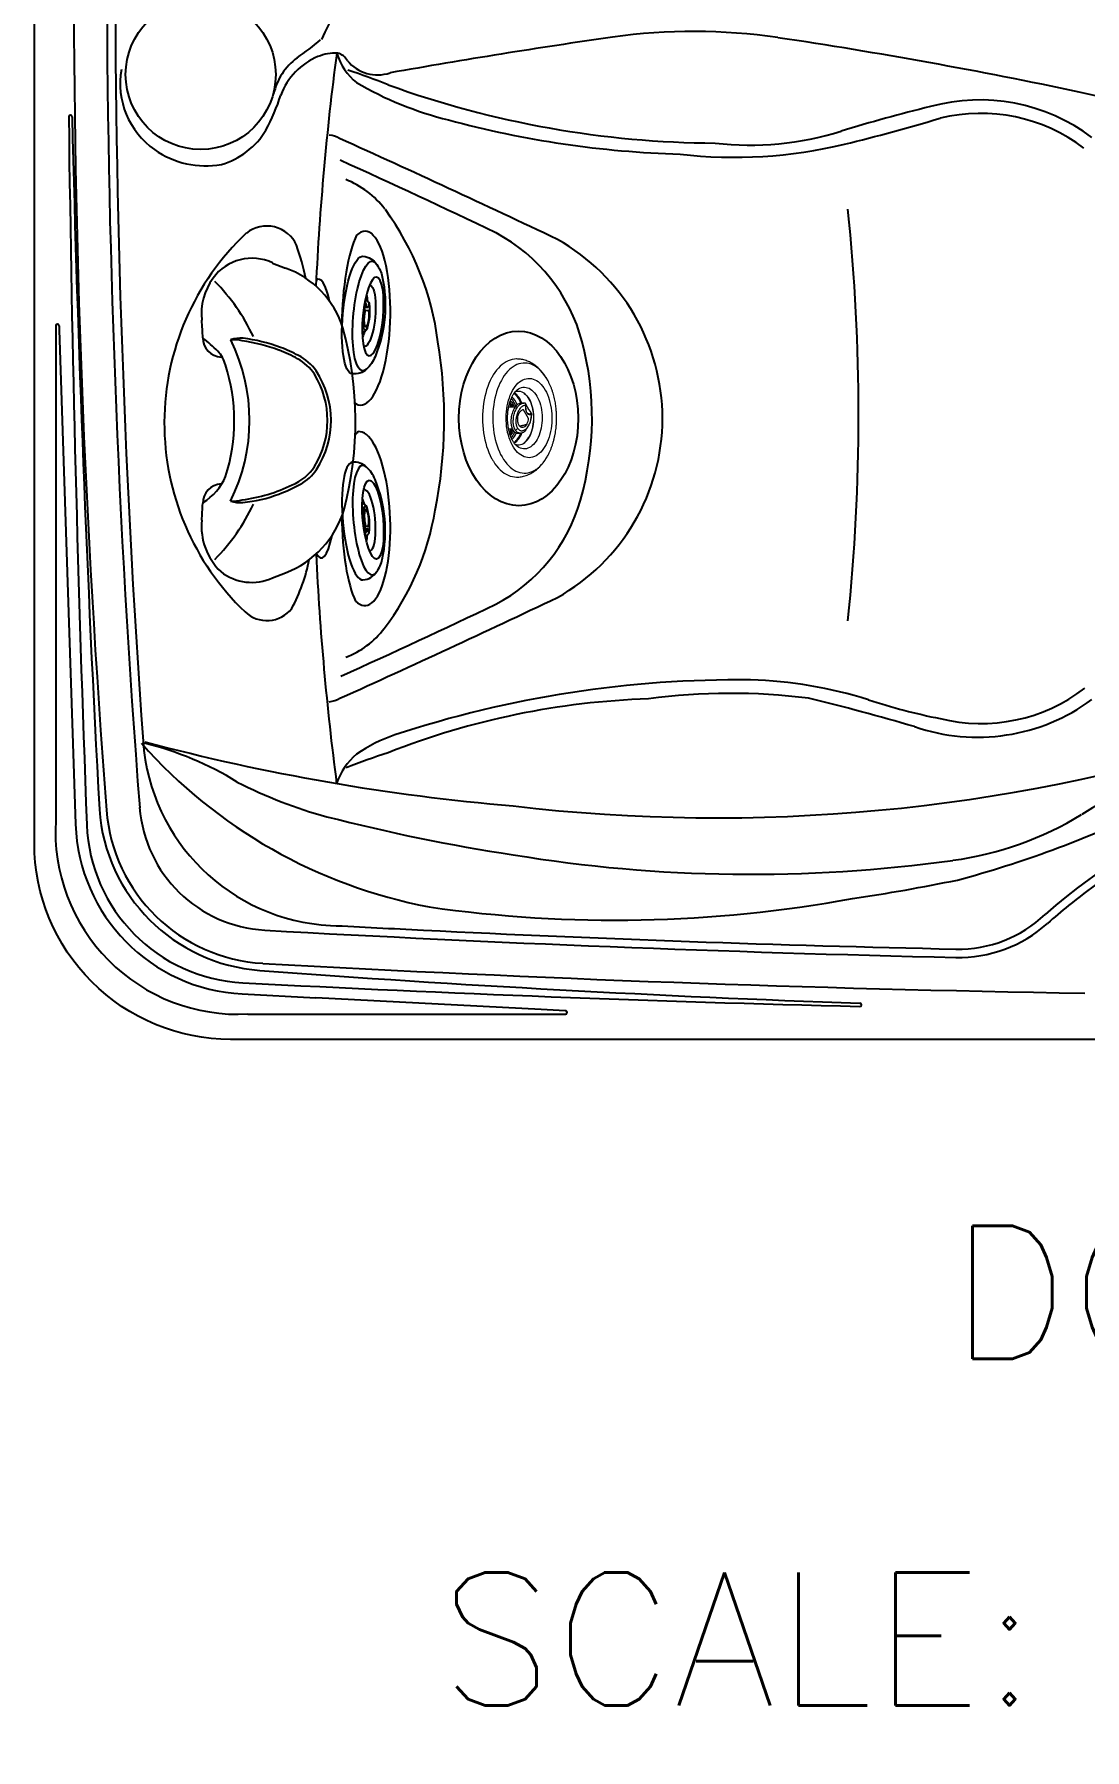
# Model space of a CAD drawing. Header units: inches. Extents: x 2 to 87, y 0 to 129.
# Drawn here: x 2.3 to 33.9, y -0.3 to 51.4 of the extents above; entities that cross this region are included whole.
import ezdxf
from ezdxf.enums import TextEntityAlignment as Align

# ---------------------------------------------------------------- set-up
doc = ezdxf.new("R2010")
doc.units = ezdxf.units.IN
doc.header["$MEASUREMENT"] = 0
doc.layers.add('1', color=4, linetype='Continuous')
doc.layers.add('DIM', color=3, linetype='Continuous')
doc.styles.add('SIMPLEX', font='simplex')
doc.styles.get("Standard").update_dxf_attribs({"font": 'simplex.shx'})

# ---------------------------------------------------------------- blocks, each defined once
blk = doc.blocks.new('M-JET')
at = {"layer": '1', "color": 3}
blk.add_line((0.668, -0.17), (0.763, -0.17), dxfattribs=at)
at = {"layer": '1'}
for centre, radius, start, end in [((0.461, 1.242), 0.535, 41.3143, 91.3774), ((0.05, 0.881), 1.082, 17.2792, 41.3143), ((-2.8, -0.006), 4.066, 342.7208, 17.2792), ((0.163, -0.927), 0.963, 318.6467, 342.7208), ((0.462, -1.247), 0.53, 268.5325, 323.2496)]:
    blk.add_arc(centre, radius, start, end, dxfattribs=at)
at = {"layer": '1', "color": 3}
for centre, radius, start, end in [((-1.573, 0), 2.301, 12.4325, 15.2703), ((-1.552, 0), 2.301, 12.1115, 16.428), ((2.329, -0.004), 1.701, 167.0391, 191.8275), ((0.642, 0.408), 0.0922, 55.7767, 95.7567), ((0.761, 0.357), 0.0925, 123.2223, 167.0391), ((0.61, 0.353), 0.156, 5.3241, 57.7182), ((0.716, 0.424), 0.0119, 56.7777, 123.2223), ((0.621, 0.328), 0.147, 6.6466, 46.2048), ((-0.445, 0.069), 1.231, 348.805, 7.1498), ((-1.051, -0.003), 1.854, 348.4837, 11.5163), ((0.499, -0.319), 0.172, 319.9043, 349.042), ((0.138, 0.453), 1.058, 297.9845, 303.5019), ((-1.573, 0), 2.301, 345.0348, 348.6312), ((-1.552, 0), 2.301, 343.7972, 349.0063), ((1.155, -0.446), 0.497, 157.638, 169.042), ((0.713, -0.264), 0.0187, 13.7894, 157.638), ((0.659, -0.335), 0.113, 303.5019, 340.0963), ((-6.16, -1.951), 7.096, 12.9229, 13.7894)]:
    blk.add_arc(centre, radius, start, end, dxfattribs=at)
at = {"layer": '1'}
blk.add_ellipse((0.448, 0), major_axis=(0, -1.776), ratio=0.252144, start_param=3.141593, end_param=6.282607, dxfattribs=at)
at = {"layer": '1', "color": 3}
for centre, major_axis, ratio, start_param, end_param in [((0.747, 0.001), (0, 1.655), 0.257517, 6.007199, 9.756158), ((0.731, 0), (0, 0.927), 0.267619, 3.108708, 6.351347), ((0.725, 0.014), (0, 0.313), 0.222056, 5.440613, 8.481483)]:
    blk.add_ellipse(centre, major_axis=major_axis, ratio=ratio, start_param=start_param, end_param=end_param, dxfattribs=at)
blk.add_ellipse((0.91, 0), major_axis=(-0.005, 1.191), ratio=0.255327, dxfattribs=at)
blk = doc.blocks.new('HHPILLOW')
at = {"layer": '1', "color": 4, "linetype": 'Continuous'}
for p, q in [((-2.494, 4.753), (-2.106, 4.601)), ((-2.494, -4.721), (-2.105, -4.568))]:
    blk.add_line(p, q, dxfattribs=at)
for centre, radius, start, end in [((-3.119, 3.46), 1.437, 64.1987, 144.2452), ((-2.776, 3.213), 1.86, 144.2452, 185.5943), ((-3.046, 1.973), 2.791, 17.2128, 70.3086), ((-10.994, 2.408), 6.398, 0.8252, 5.5943), ((-10.492, 0), 10.492, 345.3048, 15.4736), ((-4.011, 2.508), 0.586, 180.8252, 266.9137), ((-7.36, -1.092), 4.531, 44.7353, 52.3377), ((-4.763, 1.481), 0.874, 13.5856, 44.7353), ((-3.671, 1.428), 1.017, 75.1386, 94.7227), ((-4.23, -3.123), 5.594, 69.8472, 81.5495), ((-3.656, -1.561), 3.93, 60.8599, 69.8472), ((-9.079, 0.003), 5.433, 342.0198, 18.0525), ((-2.482, 0.546), 1.517, 34.445, 60.8599), ((-3.535, 0.016), 2.691, 328.9514, 31.0644), ((-2.512, -0.493), 1.555, 293.0024, 325.5708), ((-4.003, -2.481), 0.592, 93.7208, 179.9264), ((-5.477, -1.003), 1.703, 301.6981, 336.9534), ((-4.133, 2.742), 5.171, 278.0716, 295.5287), ((-80.292, 1.855), 75.821, 356.33867, 356.72241), ((-3.709, -1.15), 1.264, 267.6769, 283.819), ((-2.737, -3.166), 1.897, 174.5895, 226.1127), ((-3.153, -1.833), 2.929, 290.9659, 343.5656), ((-3.119, -3.349), 1.508, 231.7423, 294.5088)]:
    blk.add_arc(centre, radius, start, end, dxfattribs=at)
at = {"layer": '1', "color": 3, "linetype": 'Continuous'}
for centre, radius, start, end in [((-8.344, 0.09), 5.811, 24.9174, 44.9484), ((-8.621, 0.019), 5.435, 333.4141, 26.4613), ((-3.452, 1.377), 1.112, 86.4894, 105.933), ((-3.922, -2.198), 4.716, 69.3638, 83.4488), ((-3.755, -1.817), 4.3, 61.6983, 69.6641), ((-2.409, 0.629), 1.509, 35.7694, 62.6585), ((-3.453, 0.015), 2.717, 327.0779, 33.3886), ((-2.257, -0.759), 1.292, 297.8633, 327.0779), ((-3.752, 1.839), 4.289, 289.7147, 299.2887), ((-8.354, -0.051), 5.824, 315.0702, 335.0709), ((-3.475, -1.533), 0.925, 252.0318, 275.4073), ((-3.771, 1.593), 4.065, 275.4073, 291.1401)]:
    blk.add_arc(centre, radius, start, end, dxfattribs=at)
blk = doc.blocks.new('RJET')
at = {"layer": '1', "color": 3, "linetype": 'Continuous', "lineweight": 15}
for p, q in [((0.406, -0.828), (0.433, -0.811)), ((0.426, -0.839), (0.459, -0.818)), ((-0.848, -1.042), (-0.847, -1.04)), ((-0.009, -1.383), (0.25, -1.233))]:
    blk.add_line(p, q, dxfattribs=at)
at = {"layer": '1', "linetype": 'Continuous', "lineweight": 15, "flags": 128}
for points in [[(1.212, -0.275), (1.128, -0.233), (1.04, -0.194), (0.948, -0.158), (0.852, -0.126), (0.753, -0.097), (0.651, -0.071), (0.547, -0.05), (0.44, -0.032), (0.331, -0.018), (0.222, -0.008), (0.111, -0.002), (0, 0), (-0.111, -0.002), (-0.222, -0.008), (-0.331, -0.018), (-0.44, -0.032), (-0.547, -0.05), (-0.651, -0.071), (-0.753, -0.097), (-0.852, -0.126), (-0.948, -0.158), (-1.04, -0.194), (-1.128, -0.233), (-1.212, -0.276)], [(-1.3, -0.327), (-1.373, -0.375), (-1.441, -0.426), (-1.503, -0.479), (-1.559, -0.534), (-1.61, -0.592), (-1.654, -0.651), (-1.691, -0.711), (-1.722, -0.773), (-1.746, -0.835), (-1.763, -0.899), (-1.773, -0.962), (-1.777, -1.026)], [(1.778, -1.026), (1.778, -1.026), (1.775, -0.962), (1.764, -0.898), (1.747, -0.835), (1.723, -0.772), (1.692, -0.71), (1.654, -0.65), (1.61, -0.591), (1.56, -0.534), (1.504, -0.479), (1.442, -0.425), (1.374, -0.375), (1.3, -0.326)]]:
    blk.add_lwpolyline(points, dxfattribs=at)
at = {"layer": '1', "color": 3, "linetype": 'Continuous', "lineweight": 15, "flags": 128}
for points in [[(1.172, -1.942), (1.244, -1.897), (1.312, -1.85), (1.374, -1.8), (1.431, -1.748), (1.481, -1.694), (1.526, -1.638), (1.564, -1.581), (1.596, -1.523), (1.621, -1.463), (1.64, -1.403), (1.652, -1.342), (1.657, -1.281), (1.655, -1.219), (1.646, -1.158), (1.631, -1.098), (1.609, -1.038), (1.581, -0.979), (1.546, -0.921), (1.504, -0.864), (1.457, -0.81), (1.403, -0.757), (1.344, -0.706), (1.279, -0.657), (1.209, -0.611), (1.134, -0.568), (1.054, -0.527), (0.97, -0.49), (0.882, -0.456), (0.79, -0.425), (0.695, -0.397), (0.597, -0.373), (0.497, -0.353), (0.395, -0.337), (0.291, -0.324), (0.186, -0.315), (0.08, -0.31), (-0.026, -0.309), (-0.132, -0.312), (-0.238, -0.319), (-0.342, -0.33), (-0.445, -0.344), (-0.547, -0.363), (-0.646, -0.385), (-0.742, -0.411), (-0.835, -0.44), (-0.925, -0.472), (-1.011, -0.508), (-1.093, -0.547), (-1.171, -0.589), (-1.243, -0.634), (-1.311, -0.681), (-1.373, -0.731), (-1.429, -0.783), (-1.48, -0.837), (-1.525, -0.892), (-1.563, -0.95), (-1.595, -1.008), (-1.62, -1.068), (-1.639, -1.128), (-1.65, -1.189), (-1.656, -1.25), (-1.654, -1.311), (-1.645, -1.372), (-1.63, -1.433), (-1.608, -1.493), (-1.579, -1.552), (-1.544, -1.61), (-1.503, -1.666), (-1.455, -1.721), (-1.402, -1.774), (-1.342, -1.825), (-1.278, -1.874), (-1.207, -1.92), (-1.171, -1.941)], [(0.844, -1.886), (0.777, -1.921), (0.707, -1.954), (0.632, -1.983), (0.554, -2.009), (0.472, -2.031), (0.388, -2.05), (0.302, -2.065), (0.214, -2.077), (0.125, -2.084), (0.034, -2.087), (-0.056, -2.087), (-0.146, -2.082), (-0.235, -2.074), (-0.322, -2.062), (-0.408, -2.046), (-0.492, -2.026), (-0.573, -2.003), (-0.65, -1.976), (-0.724, -1.946), (-0.793, -1.913), (-0.858, -1.877), (-0.918, -1.838), (-0.973, -1.796), (-1.022, -1.753), (-1.066, -1.707), (-1.103, -1.66), (-1.134, -1.611), (-1.158, -1.561), (-1.176, -1.509), (-1.187, -1.458), (-1.192, -1.406), (-1.189, -1.354), (-1.18, -1.302), (-1.164, -1.251), (-1.141, -1.2), (-1.111, -1.151), (-1.076, -1.103), (-1.034, -1.057), (-0.986, -1.013), (-0.933, -0.971), (-0.874, -0.931), (-0.81, -0.894), (-0.742, -0.86), (-0.669, -0.83), (-0.592, -0.802), (-0.512, -0.778), (-0.43, -0.757), (-0.344, -0.74), (-0.257, -0.727), (-0.168, -0.718), (-0.078, -0.712), (0.012, -0.711), (0.102, -0.713), (0.191, -0.72), (0.28, -0.73), (0.367, -0.744), (0.452, -0.762), (0.534, -0.784), (0.613, -0.809), (0.688, -0.837), (0.76, -0.869), (0.827, -0.903), (0.89, -0.941), (0.948, -0.981), (1, -1.024), (1.046, -1.068), (1.086, -1.115), (1.12, -1.163), (1.148, -1.213), (1.169, -1.263), (1.184, -1.315), (1.191, -1.367), (1.192, -1.419), (1.186, -1.471), (1.174, -1.522), (1.154, -1.573), (1.128, -1.623), (1.096, -1.672), (1.057, -1.719), (1.012, -1.764), (0.961, -1.807), (0.905, -1.848), (0.844, -1.886)], [(-0.779, -0.971), (-0.782, -0.977), (-0.796, -1.019), (-0.803, -1.062), (-0.803, -1.105), (-0.796, -1.148), (-0.782, -1.19), (-0.762, -1.231), (-0.735, -1.271), (-0.702, -1.309), (-0.663, -1.346), (-0.618, -1.38), (-0.568, -1.412), (-0.513, -1.441), (-0.454, -1.466), (-0.391, -1.489), (-0.324, -1.508), (-0.255, -1.524), (-0.183, -1.535), (-0.11, -1.543), (-0.036, -1.547), (0.038, -1.547), (0.112, -1.543), (0.185, -1.535), (0.256, -1.524), (0.325, -1.508), (0.392, -1.489), (0.455, -1.466), (0.514, -1.441), (0.569, -1.412), (0.619, -1.38), (0.664, -1.346), (0.703, -1.309), (0.736, -1.271), (0.763, -1.231), (0.783, -1.19), (0.797, -1.148), (0.804, -1.105), (0.804, -1.062), (0.797, -1.019), (0.783, -0.977), (0.78, -0.971)], [(-0.4, -0.88), (-0.443, -0.853), (-0.48, -0.824), (-0.48, -0.824)], [(-0.433, -0.811), (-0.411, -0.824), (-0.396, -0.832)], [(-0.343, -0.908), (-0.353, -0.903), (-0.4, -0.88)], [(0.326, -0.866), (0.36, -0.851), (0.406, -0.828)], [(0.397, -0.832), (0.401, -0.83), (0.435, -0.811)], [(0.657, -1.638), (0.598, -1.669), (0.535, -1.697), (0.467, -1.722), (0.397, -1.743), (0.323, -1.761), (0.247, -1.775), (0.169, -1.786), (0.09, -1.792), (0.011, -1.795), (-0.069, -1.793), (-0.148, -1.788), (-0.227, -1.778), (-0.303, -1.765), (-0.377, -1.748), (-0.449, -1.728), (-0.517, -1.703), (-0.581, -1.676), (-0.641, -1.646), (-0.697, -1.612), (-0.747, -1.576), (-0.791, -1.538), (-0.83, -1.498), (-0.862, -1.456), (-0.888, -1.412), (-0.908, -1.368), (-0.921, -1.322), (-0.927, -1.276), (-0.926, -1.23), (-0.918, -1.184), (-0.904, -1.139), (-0.883, -1.094), (-0.855, -1.051), (-0.848, -1.042)], [(0.757, -1.241), (0.744, -1.258), (0.71, -1.296), (0.669, -1.332), (0.623, -1.366), (0.572, -1.398), (0.517, -1.426), (0.457, -1.452), (0.393, -1.474), (0.326, -1.493), (0.256, -1.508), (0.184, -1.52), (0.111, -1.527), (0.036, -1.531), (-0.038, -1.531), (-0.113, -1.527), (-0.186, -1.519), (-0.258, -1.508), (-0.327, -1.492), (-0.394, -1.473), (-0.458, -1.451), (-0.518, -1.425), (-0.573, -1.396)], [(0.848, -1.041), (0.877, -1.083), (0.9, -1.128), (0.916, -1.173), (0.926, -1.218), (0.929, -1.265), (0.924, -1.311), (0.913, -1.356), (0.895, -1.401), (0.871, -1.445), (0.84, -1.488), (0.803, -1.528), (0.759, -1.567), (0.711, -1.604), (0.657, -1.638)]]:
    blk.add_lwpolyline(points, dxfattribs=at)
at = {"layer": '1', "linetype": 'Continuous', "lineweight": 15}
for centre, radius, start, end in [((-0.419, -1.751), 1.675, 118.2707, 121.7626), ((0.419, -1.752), 1.676, 58.2693, 61.7586)]:
    blk.add_arc(centre, radius, start, end, dxfattribs=at)
at = {"layer": '1', "color": 3, "linetype": 'Continuous', "lineweight": 15}
for centre, radius, start, end in [((-0.252, -0.591), 0.627, 215.8859, 252.0989), ((-0.24, -0.55), 0.636, 218.2891, 250.6263), ((-0.211, -0.465), 0.604, 224.4399, 247.0231), ((-0.111, -0.297), 0.626, 236.3168, 250.0418), ((-0.12, -0.362), 0.568, 233.4395, 248.866), ((-0.112, -0.321), 0.585, 236.822, 248.6473), ((-0.257, -0.979), 0.0961, 182.6055, 237.3943), ((0.128, -0.376), 0.553, 290.9204, 306.8078), ((0.135, -0.415), 0.536, 290.782, 310.1357), ((0.093, -0.254), 0.674, 290.2432, 299.6532), ((0.185, -0.428), 0.649, 289.0209, 314.9139), ((0.256, -0.571), 0.612, 288.6542, 322.3992), ((0.252, -0.587), 0.631, 288.6633, 323.9892), ((-0.314, -0.907), 0.554, 217.0197, 242.0317), ((-0.008, -1.027), 0.356, 241.8394, 269.8743), ((0.162, -1.239), 0.0884, 3.9392, 22.6001)]:
    blk.add_arc(centre, radius, start, end, dxfattribs=at)
blk.add_ellipse((0.282, -0.664), major_axis=(0.166, 0.102), ratio=0.664117, start_param=4.574762, end_param=4.607118, dxfattribs=at)
at = {"layer": '1', "linetype": 'Continuous', "lineweight": 15}
for points, knots in [([(-1.777, -1.026), (-1.776, -1.048), (-1.775, -1.095), (-1.767, -1.166), (-1.752, -1.239), (-1.73, -1.311), (-1.703, -1.383), (-1.668, -1.455), (-1.627, -1.525), (-1.58, -1.591), (-1.53, -1.653), (-1.476, -1.711), (-1.417, -1.767), (-1.353, -1.82), (-1.285, -1.87), (-1.228, -1.908), (-1.193, -1.928), (-1.184, -1.933)], [0, 0, 0, 0, 0.060592, 0.126628, 0.193486, 0.261426, 0.330717, 0.401625, 0.474405, 0.549279, 0.617695, 0.687171, 0.75757, 0.828708, 0.900374, 0.972355, 1, 1, 1, 1]), ([(1.169, -1.943), (1.17, -1.943), (1.195, -1.929), (1.243, -1.899), (1.311, -1.852), (1.376, -1.802), (1.437, -1.75), (1.493, -1.695), (1.545, -1.637), (1.593, -1.576), (1.635, -1.514), (1.672, -1.449), (1.704, -1.383), (1.73, -1.315), (1.751, -1.246), (1.766, -1.175), (1.775, -1.104), (1.779, -1.054), (1.778, -1.028), (1.778, -1.027)], [0, 0, 0, 0, 0.002349, 0.070478, 0.138786, 0.207131, 0.275354, 0.343291, 0.410791, 0.477733, 0.544043, 0.609703, 0.674751, 0.739277, 0.803412, 0.867321, 0.931194, 0.995241, 1, 1, 1, 1]), ([(-1.595, -1.536), (-1.593, -1.54), (-1.577, -1.565), (-1.558, -1.591), (-1.541, -1.613), (-1.539, -1.615)], [0, 0, 0, 0, 0.1355481, 0.921144, 1, 1, 1, 1]), ([(-1.171, -1.941), (-1.152, -1.952), (-1.106, -1.978), (-1.03, -2.016), (-0.945, -2.053), (-0.857, -2.087), (-0.767, -2.117), (-0.676, -2.143), (-0.584, -2.166), (-0.491, -2.185), (-0.4, -2.201), (-0.311, -2.213), (-0.231, -2.22), (-0.161, -2.225), (-0.086, -2.229), (-0.032, -2.23), (0.001, -2.23)], [0, 0, 0, 0, 0.058961, 0.138672, 0.218138, 0.297235, 0.375863, 0.453924, 0.531296, 0.60776, 0.682857, 0.755424, 0.82158, 0.873715, 0.922309, 1, 1, 1, 1]), ([(0.001, -2.23), (0.036, -2.23), (0.086, -2.229), (0.16, -2.226), (0.223, -2.221), (0.298, -2.214), (0.377, -2.204), (0.458, -2.192), (0.541, -2.176), (0.626, -2.157), (0.71, -2.134), (0.794, -2.109), (0.878, -2.08), (0.96, -2.047), (1.041, -2.011), (1.112, -1.975), (1.155, -1.951), (1.173, -1.94)], [0, 0, 0, 0, 0.083687, 0.117987, 0.174859, 0.233929, 0.297315, 0.363485, 0.431844, 0.501925, 0.573407, 0.64606, 0.719711, 0.79422, 0.869462, 0.945312, 1, 1, 1, 1])]:
    blk.add_open_spline(points, degree=3, knots=knots, dxfattribs=at)
at = {"layer": '1', "color": 3, "linetype": 'Continuous', "lineweight": 15}
for points, knots in [([(-0.847, -1.041), (-0.842, -1.035), (-0.832, -1.022), (-0.812, -1.001), (-0.786, -0.978), (-0.756, -0.955), (-0.721, -0.932), (-0.682, -0.909), (-0.639, -0.886), (-0.592, -0.865), (-0.541, -0.844), (-0.486, -0.826), (-0.429, -0.809), (-0.369, -0.794), (-0.308, -0.782), (-0.246, -0.772), (-0.187, -0.765), (-0.135, -0.76), (-0.088, -0.757), (-0.044, -0.755), (-0.014, -0.755), (0.001, -0.755)], [0, 0, 0, 0, 0.0526997, 0.1086014, 0.1642233, 0.2198112, 0.2755331, 0.3315255, 0.3878526, 0.4445286, 0.5015264, 0.5587811, 0.6161828, 0.6735531, 0.7305792, 0.7866216, 0.8400035, 0.8865993, 0.9222715, 0.9631125, 1, 1, 1, 1]), ([(-0.589, -0.864), (-0.587, -0.865), (-0.573, -0.882), (-0.538, -0.91), (-0.5, -0.933), (-0.481, -0.945)], [0, 0, 0, 0, 0.05039, 0.532393, 1, 1, 1, 1]), ([(-0.526, -0.84), (-0.524, -0.842), (-0.51, -0.857), (-0.478, -0.883), (-0.445, -0.904), (-0.428, -0.914)], [0, 0, 0, 0, 0.077239, 0.545606, 1, 1, 1, 1]), ([(-0.451, -1.13), (-0.451, -1.125), (-0.453, -1.107), (-0.443, -1.077), (-0.423, -1.041), (-0.393, -1.009), (-0.366, -0.992), (-0.353, -0.983)], [0, 0, 0, 0, 0.086858, 0.336118, 0.57118, 0.792135, 1, 1, 1, 1]), ([(-0.353, -0.912), (-0.361, -0.917), (-0.378, -0.927), (-0.4, -0.945), (-0.418, -0.965), (-0.433, -0.987), (-0.444, -1.01), (-0.452, -1.034), (-0.45, -1.051), (-0.45, -1.059)], [0, 0, 0, 0, 0.1304298, 0.2625028, 0.4033501, 0.5454088, 0.69644, 0.8509456, 1, 1, 1, 1]), ([(0.451, -1.174), (0.451, -1.164), (0.452, -1.136), (0.433, -1.09), (0.396, -1.039), (0.346, -0.993), (0.285, -0.952), (0.215, -0.917), (0.134, -0.888), (0.045, -0.866), (-0.033, -0.856), (-0.095, -0.854), (-0.14, -0.855), (-0.183, -0.859), (-0.224, -0.866), (-0.261, -0.874), (-0.306, -0.888), (-0.335, -0.903), (-0.353, -0.912)], [0, 0, 0, 0, 0.043496, 0.127374, 0.212657, 0.296665, 0.376918, 0.457171, 0.541179, 0.626462, 0.71034, 0.750938, 0.790639, 0.828653, 0.865849, 0.9008, 0.935488, 1, 1, 1, 1]), ([(-0.353, -0.983), (-0.338, -0.976), (-0.307, -0.96), (-0.25, -0.942), (-0.185, -0.93), (-0.113, -0.925), (-0.037, -0.927), (0.04, -0.937), (0.114, -0.954), (0.183, -0.976), (0.245, -1.003), (0.3, -1.033), (0.349, -1.067), (0.391, -1.105), (0.424, -1.147), (0.445, -1.191), (0.455, -1.224), (0.453, -1.241), (0.452, -1.243)], [0, 0, 0, 0, 0.052983, 0.109416, 0.169566, 0.233429, 0.300572, 0.370081, 0.440644, 0.51075, 0.578926, 0.644271, 0.711295, 0.780788, 0.851352, 0.921461, 0.989697, 1, 1, 1, 1]), ([(-0.309, -1.06), (-0.298, -1.054), (-0.277, -1.043), (-0.238, -1.03), (-0.194, -1.02), (-0.145, -1.014), (-0.09, -1.012), (-0.031, -1.016), (0.031, -1.025), (0.096, -1.04), (0.16, -1.062), (0.22, -1.089), (0.274, -1.121), (0.318, -1.156), (0.353, -1.194), (0.376, -1.231), (0.389, -1.266), (0.39, -1.29), (0.391, -1.301)], [0, 0, 0, 0, 0.043106, 0.086714, 0.134132, 0.183096, 0.238745, 0.296656, 0.361446, 0.431434, 0.505722, 0.582781, 0.660612, 0.737077, 0.810289, 0.878891, 0.940603, 1, 1, 1, 1]), ([(0.001, -0.755), (0.026, -0.755), (0.061, -0.756), (0.113, -0.758), (0.157, -0.762), (0.209, -0.767), (0.263, -0.774), (0.318, -0.784), (0.373, -0.795), (0.428, -0.809), (0.481, -0.824), (0.532, -0.841), (0.58, -0.86), (0.626, -0.879), (0.668, -0.9), (0.707, -0.922), (0.741, -0.944), (0.772, -0.966), (0.799, -0.988), (0.821, -1.009), (0.837, -1.027), (0.845, -1.037), (0.847, -1.04)], [0, 0, 0, 0, 0.064541, 0.090929, 0.134614, 0.179858, 0.228215, 0.278434, 0.329978, 0.382412, 0.435416, 0.488749, 0.542229, 0.595718, 0.649122, 0.702386, 0.755501, 0.808505, 0.861501, 0.914671, 0.968221, 1, 1, 1, 1]), ([(0.326, -0.962), (0.342, -0.956), (0.379, -0.942), (0.43, -0.915), (0.479, -0.883), (0.512, -0.857), (0.525, -0.842), (0.527, -0.84)], [0, 0, 0, 0, 0.198138, 0.448471, 0.698741, 0.956804, 1, 1, 1, 1]), ([(0.354, -1.003), (0.377, -0.995), (0.422, -0.978), (0.484, -0.946), (0.539, -0.909), (0.574, -0.882), (0.588, -0.866), (0.59, -0.864)], [0, 0, 0, 0, 0.23492, 0.478956, 0.723046, 0.974677, 1, 1, 1, 1]), ([(-0.452, -1.129), (-0.451, -1.142), (-0.45, -1.166), (-0.44, -1.199), (-0.428, -1.228), (-0.413, -1.252), (-0.4, -1.27), (-0.392, -1.28), (-0.389, -1.283)], [0, 0, 0, 0, 0.237652, 0.438994, 0.604601, 0.78733, 0.918869, 1, 1, 1, 1]), ([(0.109, -1.464), (0.089, -1.464), (0.049, -1.463), (-0.013, -1.455), (-0.077, -1.442), (-0.142, -1.422), (-0.203, -1.396), (-0.259, -1.365), (-0.306, -1.331), (-0.343, -1.294), (-0.37, -1.256), (-0.385, -1.22), (-0.391, -1.186), (-0.388, -1.155), (-0.378, -1.126), (-0.36, -1.101), (-0.338, -1.078), (-0.318, -1.066), (-0.309, -1.06)], [0, 0, 0, 0, 0.059378, 0.121103, 0.189702, 0.26291, 0.339372, 0.417202, 0.494261, 0.568551, 0.638542, 0.703334, 0.761225, 0.816896, 0.865839, 0.913277, 0.95688, 1, 1, 1, 1]), ([(-0.389, -1.283), (-0.389, -1.283), (-0.388, -1.284), (-0.387, -1.286), (-0.383, -1.289), (-0.38, -1.292), (-0.373, -1.297), (-0.36, -1.306), (-0.339, -1.319), (-0.315, -1.333), (-0.291, -1.348), (-0.265, -1.363), (-0.237, -1.379), (-0.209, -1.395), (-0.185, -1.409), (-0.162, -1.422), (-0.141, -1.433), (-0.125, -1.441), (-0.12, -1.443), (-0.119, -1.443)], [0, 0, 0, 0, 0.002055, 0.014268, 0.026703, 0.039499, 0.053699, 0.088096, 0.163857, 0.259477, 0.339119, 0.429592, 0.539956, 0.645845, 0.731301, 0.807406, 0.900398, 0.972345, 1, 1, 1, 1]), ([(-0.125, -1.059), (-0.141, -1.063), (-0.173, -1.073), (-0.213, -1.094), (-0.245, -1.119), (-0.257, -1.138), (-0.263, -1.148)], [0, 0, 0, 0, 0.2468022, 0.5, 0.7531978, 1, 1, 1, 1]), ([(-0.176, -1.341), (-0.179, -1.339), (-0.185, -1.335), (-0.196, -1.32), (-0.204, -1.301), (-0.212, -1.277), (-0.218, -1.253), (-0.223, -1.234), (-0.225, -1.221), (-0.226, -1.219), (-0.226, -1.219), (-0.226, -1.219), (-0.226, -1.219), (-0.226, -1.219), (-0.226, -1.219), (-0.226, -1.219), (-0.226, -1.219), (-0.226, -1.219), (-0.226, -1.219), (-0.226, -1.219), (-0.226, -1.218), (-0.226, -1.218), (-0.226, -1.217), (-0.227, -1.215), (-0.228, -1.211), (-0.229, -1.203), (-0.232, -1.192), (-0.235, -1.179), (-0.238, -1.16), (-0.242, -1.142), (-0.245, -1.128), (-0.246, -1.124)], [0, 0, 0, 0, 0.050618, 0.104747, 0.233898, 0.31829, 0.417752, 0.5553, 0.581065, 0.584254, 0.584256, 0.584258, 0.584262, 0.58427, 0.584285, 0.584317, 0.58438, 0.584507, 0.58476, 0.585265, 0.586274, 0.588285, 0.592281, 0.600169, 0.615523, 0.644548, 0.701678, 0.759776, 0.820961, 0.940753, 1, 1, 1, 1]), ([(-0.119, -1.443), (-0.116, -1.444), (-0.089, -1.453), (-0.029, -1.465), (0.045, -1.474), (0.097, -1.476), (0.117, -1.475), (0.12, -1.475)], [0, 0, 0, 0, 0.041076, 0.3803288, 0.7555529, 0.9570726, 1, 1, 1, 1]), ([(0.137, -1.091), (0.124, -1.084), (0.097, -1.07), (0.046, -1.056), (-0.008, -1.048), (-0.045, -1.049), (-0.064, -1.05)], [0, 0, 0, 0, 0.246556, 0.5, 0.753444, 1, 1, 1, 1]), ([(0.391, -1.301), (0.366, -1.3), (0.319, -1.297), (0.254, -1.302), (0.201, -1.314), (0.161, -1.331), (0.131, -1.354), (0.11, -1.384), (0.101, -1.422), (0.106, -1.449), (0.109, -1.464)], [0, 0, 0, 0, 0.154914, 0.290868, 0.402003, 0.499625, 0.597131, 0.708092, 0.844483, 1, 1, 1, 1]), ([(0.128, -1.457), (0.125, -1.459), (0.119, -1.462), (0.112, -1.463), (0.109, -1.464)], [0, 0, 0, 0, 0.4812339, 1, 1, 1, 1]), ([(0.12, -1.475), (0.12, -1.475), (0.117, -1.475), (0.114, -1.474), (0.11, -1.47), (0.109, -1.466), (0.109, -1.464)], [0, 0, 0, 0, 0.081372, 0.403776, 0.712482, 1, 1, 1, 1]), ([(0.128, -1.457), (0.124, -1.443), (0.118, -1.419), (0.125, -1.384), (0.142, -1.356), (0.17, -1.334), (0.208, -1.318), (0.258, -1.307), (0.308, -1.303), (0.342, -1.305), (0.355, -1.306)], [0, 0, 0, 0, 0.1718, 0.318018, 0.432763, 0.539368, 0.646108, 0.761039, 0.906798, 1, 1, 1, 1]), ([(0.125, -1.474), (0.133, -1.472), (0.149, -1.469), (0.164, -1.459), (0.172, -1.454)], [0, 0, 0, 0, 0.472744, 1, 1, 1, 1]), ([(0.173, -1.448), (0.168, -1.451), (0.158, -1.457), (0.144, -1.462), (0.134, -1.462), (0.129, -1.46), (0.128, -1.458), (0.128, -1.457)], [0, 0, 0, 0, 0.269011, 0.561081, 0.81044, 0.909862, 1, 1, 1, 1]), ([(0.244, -1.205), (0.239, -1.195), (0.229, -1.174), (0.205, -1.144), (0.175, -1.116), (0.15, -1.1), (0.137, -1.091)], [0, 0, 0, 0, 0.250024, 0.5, 0.749928, 1, 1, 1, 1]), ([(0.171, -1.455), (0.186, -1.445), (0.215, -1.424), (0.262, -1.393), (0.308, -1.363), (0.335, -1.347), (0.349, -1.34)], [0, 0, 0, 0, 0.251964, 0.502944, 0.752466, 1, 1, 1, 1]), ([(0.173, -1.448), (0.173, -1.45), (0.173, -1.453), (0.172, -1.454), (0.172, -1.454)], [0, 0, 0, 0, 0.674759, 1, 1, 1, 1]), ([(0.342, -1.342), (0.33, -1.348), (0.307, -1.362), (0.266, -1.388), (0.22, -1.417), (0.189, -1.437), (0.173, -1.448)], [0, 0, 0, 0, 0.217, 0.44881, 0.706991, 1, 1, 1, 1]), ([(0.408, -1.308), (0.408, -1.308), (0.406, -1.309), (0.394, -1.314), (0.372, -1.324), (0.352, -1.336), (0.342, -1.342)], [0, 0, 0, 0, 0.0094124, 0.3711629, 0.6959585, 1, 1, 1, 1]), ([(0.342, -1.342), (0.343, -1.342), (0.346, -1.342), (0.347, -1.34), (0.348, -1.34)], [0, 0, 0, 0, 0.742619, 1, 1, 1, 1]), ([(0.348, -1.34), (0.356, -1.335), (0.372, -1.326), (0.396, -1.314), (0.404, -1.31), (0.409, -1.308)], [0, 0, 0, 0, 0.253231, 0.503584, 1, 1, 1, 1]), ([(0.388, -1.306), (0.391, -1.306), (0.395, -1.307), (0.404, -1.307), (0.417, -1.306), (0.432, -1.303), (0.443, -1.296), (0.447, -1.289), (0.448, -1.286)], [0, 0, 0, 0, 0.084134, 0.167899, 0.330586, 0.628632, 0.88677, 1, 1, 1, 1]), ([(0.391, -1.301), (0.39, -1.303), (0.39, -1.306), (0.389, -1.306), (0.389, -1.306)], [0, 0, 0, 0, 0.7046807, 1, 1, 1, 1]), ([(0.391, -1.301), (0.395, -1.301), (0.403, -1.301), (0.414, -1.3), (0.425, -1.299), (0.438, -1.295), (0.447, -1.29), (0.447, -1.286), (0.448, -1.286)], [0, 0, 0, 0, 0.135059, 0.280096, 0.431537, 0.603958, 0.953811, 1, 1, 1, 1]), ([(0.449, -1.284), (0.45, -1.279), (0.453, -1.266), (0.453, -1.252), (0.453, -1.244)], [0, 0, 0, 0, 0.37313, 1, 1, 1, 1])]:
    blk.add_open_spline(points, degree=3, knots=knots, dxfattribs=at)
for points, degree in [([(-0.481, -0.945), (-0.424, -0.974)], 1), ([(-0.428, -0.914), (-0.387, -0.935)], 1), ([(-0.324, -0.786), (-0.324, -0.899)], 1), ([(0.326, -0.981), (0.326, -0.786)], 1), ([(-0.452, -1.059), (-0.452, -1.13)], 1), ([(-0.263, -1.148), (-0.269, -1.165), (-0.281, -1.199), (-0.268, -1.252), (-0.235, -1.301), (-0.196, -1.327), (-0.176, -1.341)], 3), ([(-0.064, -1.05), (-0.125, -1.059)], 1), ([(0.125, -1.474), (0.12, -1.475)], 1), ([(0.342, -1.304), (0.389, -1.306)], 1), ([(0.355, -1.306), (0.359, -1.306)], 1), ([(0.389, -1.306), (0.388, -1.307)], 1), ([(0.415, -1.307), (0.408, -1.308)], 1), ([(0.448, -1.286), (0.448, -1.284)], 1), ([(0.452, -1.243), (0.452, -1.245)], 1), ([(0.453, -1.245), (0.453, -1.174)], 1)]:
    blk.add_open_spline(points, degree=degree, dxfattribs=at)
blk = doc.blocks.new('2018 HOT SPOT STRIDE')
at = {"layer": '1', "color": 3, "linetype": 'Continuous'}
for p, q in [((0.643, 21.48), (0.642, 15.26)), ((0.742, 21.475), (0.746, 21.354)), ((0.746, 21.354), (0.949, 15.273)), ((0.642, 15.26), (0.642, 6.582)), ((0.949, 15.273), (1.242, 6.472)), ((6.253, 1.366), (8.465, 1.251)), ((15.241, 0.899), (8.465, 1.251)), ((6.424, 0.762), (15.235, 0.762)), ((15.235, 0.762), (15.977, 0.762)), ((15.968, 0.861), (15.241, 0.899))]:
    blk.add_line(p, q, dxfattribs=at)
at = {"layer": '1', "color": 4, "linetype": 'Continuous'}
blk.add_lwpolyline([(5.9, 0, -0.414214), (0, 5.9), (0, 59.362, -0.414214), (5.9, 65.262), (78.305, 65.262, -0.414214), (84.205, 59.362), (84.205, 5.9, -0.414214), (78.305, 0)], format="xyb", close=True, dxfattribs=at)
at = {"layer": '1', "color": 2}
blk.add_circle((5.003, 29.034), 2.257, dxfattribs=at)
at = {"layer": '1', "color": 3, "linetype": 'Continuous'}
for centre, radius, start, end in [((335.437, 32.631), 333.258, 175.58408, 184.41592), ((19.264, 25.38), 11.619, 136.903, 156.1035), ((335.437, 32.631), 334.258, 180, 184.41592), ((2.996, 36.677), 8.666, 304.5461, 310.3457), ((45.169, -164.388), 196.517, 98.12724, 100.1022), ((19.824, 13.09), 17.24, 81.5311, 98.1272), ((0.519, -116.564), 148.323, 77.97097, 81.53109), ((9.002, 28.048), 1.848, 126.4296, 167.6724), ((9.31, 27.7), 2.028, 112.5599, 159.3639), ((92.916, 18.679), 84.541, 172.52476, 177.29622), ((9.058, 28.306), 1.372, 87.3412, 112.5599), ((10.808, 30.176), 1.781, 196.6402, 231.1503), ((9.015, 29.234), 0.456, 28.0492, 75.7714), ((10.324, 30.199), 1.177, 219.6415, 288.5505), ((5.021, 28.768), 2.44, 170.1098, 234.8244), ((1.626, 5.889), 24.55, 68.452, 71.4655), ((1.708, 30.193), 5.974, 331.6551, 342.6877), ((14.957, 37.791), 10.428, 239.6418, 256.1165), ((20.617, 56.23), 29.259, 250.0674, 269.7307), ((18.6, -31.714), 61.567, 73.87418, 77.97097), ((36.978, -13.462), 42.722, 103.5737, 107.3122), ((28.439, 22.664), 5.604, 53.0243, 105.3918), ((20.285, 56.556), 29.931, 254.8358, 268.3457), ((10.969, 82.098), 56.764, 283.6503, 286.6646), ((28.464, 22.719), 5.145, 52.8767, 103.6723), ((4.979, 28.554), 2.32, 286.1791, 328.9094), ((8.804, 26.449), 0.76, 60.2471, 84.81), ((-153.097, -331.292), 393.428, 64.5882, 65.64051), ((21.058, 40.557), 14.016, 263.2928, 283.6503), ((21.537, 36.077), 9.168, 263.3782, 287.3122), ((5.156, 28.959), 2.675, 234.8244, 280.1095), ((-93.742, -200.509), 249.215, 64.41622, 65.60268), ((8.338, 23.283), 2.787, 37.6647, 68.3895), ((3.534, 19.868), 8.679, 7.4371, 35.978), ((11.433, 19.664), 5.216, 14.7461, 61.9367), ((12.722, 18.683), 6.171, 299.1948, 60.8168), ((-1.684, 18.686), 14.014, 348.6331, 9.466), ((7.772, 18.7), 9.002, 344.0508, 14.7461), ((11.501, 17.634), 5.124, 297.6416, 344.0508), ((4.098, 17.233), 8.064, 322.8352, 350.6621), ((92.916, 18.679), 84.541, 182.76343, 187.46797), ((-138.817, 338.064), 359.666, 294.3001, 295.44861), ((-105.825, 263.985), 277.983, 294.44704, 295.50629), ((8.467, 13.921), 2.581, 290.3611, 322.8352), ((21.159, -22.153), 32.969, 89.3315, 108.2403), ((20.954, -8.205), 18.617, 82.7976, 97.6627), ((21.217, -1.892), 12.711, 72.272, 88.5267), ((28.466, 14.644), 5.141, 256.215, 307.4506), ((8.809, 10.905), 0.747, 274.8549, 300.7356), ((19.241, -13.196), 23.454, 91.8812, 111.4968), ((6.206, -59.813), 72.129, 73.68253, 76.30139), ((31.412, 29.998), 20.769, 252.272, 258.4166), ((28.368, 14.882), 5.79, 250.8881, 306.4671), ((14.731, 19.071), 15.352, 221.4525, 259.2664), ((19.779, 70.667), 63.869, 255.0695, 265.16799), ((12.382, 4.692), 4.726, 109.0451, 124.7018), ((20.521, 58.913), 52.248, 263.2707, 287.435), ((10.902, 7.108), 1.904, 129.4741, 161.8995), ((16.433, -9.433), 18.964, 107.7677, 111.8427), ((7.156, 7.28), 5, 184.4159, 266.7958), ((7.156, 7.28), 4, 184.4159, 266.7958), ((18.981, 37.349), 33.72, 285.1027, 295.3174), ((16.136, 61.499), 57.885, 278.41435, 281.59184), ((42.368, -9.819), 17.846, 125.3686, 129.1123), ((17.478, 42.954), 39.368, 261.8125, 280.4315), ((42.368, -9.819), 17.846, 129.1123, 131.8048), ((42.11, 631.707), 629.405, 266.796076, 268.689424), ((27.805, 6.466), 4, 268.6897, 311.8048), ((42.103, 631.529), 630.227, 266.7958, 269.04514)]:
    blk.add_arc(centre, radius, start, end, dxfattribs=at)
at = {"layer": '1', "color": 2}
for centre, radius, start, end in [((335.363, 32.628), 332.935, 179.7322, 184.0752), ((-35, 18.788), 59.794, 354.05715, 5.94226), ((46.014, -16.798), 27.673, 109.0235, 121.6272), ((9.216, 9.381), 5.96, 183.9718, 267.0308), ((0.933, -0.685), 9.889, 58.4655, 76.0757), ((42.368, -9.819), 18.096, 49.2953, 131.3835), ((12.242, 19.595), 13.346, 242.6228, 255.0606), ((26.227, 15.453), 10.163, 277.9149, 301.2622), ((22.833, 60.963), 56.048, 255.5017, 261.3446), ((21.561, 49.016), 44.049, 260.6417, 277.9149), ((27.802, 6.485), 3.769, 268.748, 313.6732), ((67.926, 1141.288), 1139.388, 267.030813, 267.1716), ((40.447, 585.089), 582.512, 267.1716, 268.747992)]:
    blk.add_arc(centre, radius, start, end, dxfattribs=at)
at = {"layer": '1', "color": 3}
for centre, radius, start, end in [((1.084, 27.762), 0.05, 1.5141, 180.6348), ((833.625, 38.367), 832.658, 180.729858, 182.196264), ((728.325, 45.966), 727.419, 181.433944, 183.077504), ((11.766, 18.545), 7.857, 133.3115, 226.3052), ((6.988, 23.485), 0.989, 24.4287, 128.1849), ((-0.704, 20.935), 9.087, 12.4877, 19.0015), ((0.692, 21.473), 0.05, 2.0803, 169.4357), ((2.859, 15.547), 5.525, 332.1128, 348.4052), ((6.996, 13.553), 0.952, 226.3052, 321.6793), ((7.164, 7.284), 5.222, 184.0725, 265.7976), ((6.132, 6.254), 5.499, 176.5798, 273.0457), ((6.528, 6.648), 5.289, 181.9061, 267.0256), ((6.529, 6.649), 4.955, 182.2126, 267.0315), ((40.644, 455.918), 455.104, 265.73294, 268.00904), ((42.519, 704.552), 703.785, 267.047852, 268.559754), ((24.831, 1.039), 0.05, 268.6506, 87.9054), ((15.976, 0.812), 0.0497, 270.3345, 99.5389)]:
    blk.add_arc(centre, radius, start, end, dxfattribs=at)
at = {"layer": '1', "color": 3, "linetype": 'Continuous'}
for centre, major_axis, ratio, start_param, end_param in [((9.88, 21.702), (0.073, 2.615), 0.316337, 2.906262, 6.596799), ((9.915, 21.76), (0.098, 2.738), 0.242277, 0.481704, 1.669404), ((8.59, 18.68), (-0.042, 4.196), 0.144069, 5.709779, 6.400577), ((9.934, 15.618), (-0.05, 2.736), 0.249512, 0.217737, 0.350735), ((9.853, 15.669), (-0.098, 2.619), 0.324891, 2.801395, 6.303474), ((9.934, 15.618), (-0.05, 2.736), 0.249512, 1.520366, 2.658628), ((8.59, 18.68), (-0.042, 4.196), 0.144069, 2.876902, 3.717809)]:
    blk.add_ellipse(centre, major_axis=major_axis, ratio=ratio, start_param=start_param, end_param=end_param, dxfattribs=at)
blk.add_ellipse((14.566, 18.685), major_axis=(-0.007, 2.626), ratio=0.683156, dxfattribs=at)
at = {"layer": '1', "color": 1, "linetype": 'Continuous'}
blk.add_blockref('HHPILLOW', (9.661, 18.608), dxfattribs=at)
at = {"layer": '1', "xscale": -1, "rotation": 174.8429560081034}
blk.add_blockref('M-JET', (9.278, 21.835), dxfattribs=at)
at = {"layer": '1'}
for name, p, rotation in [('RJET', (13.479, 18.695), 90), ('M-JET', (9.278, 15.555), 5.157043991896626)]:
    blk.add_blockref(name, p, dxfattribs=dict(at, rotation=rotation))

msp = doc.modelspace()

# ---------------------------------------------------------------- block references
msp.add_blockref('2018 HOT SPOT STRIDE', (2.333, 21.11))

# ---------------------------------------------------------------- texts
at = {"layer": 'DIM', "style": 'SIMPLEX'}
msp.add_text('DOOR SIDE', height=4, dxfattribs=at).set_placement((44.435, 11.5), align=Align.CENTER)
at = {"layer": 'DIM', "color": 3}
msp.add_text('SCALE: 1/4" = 1\'-0"', height=4, dxfattribs=at).set_placement((44.435, 1.068), align=Align.CENTER)

doc.saveas('drawing.dxf')
